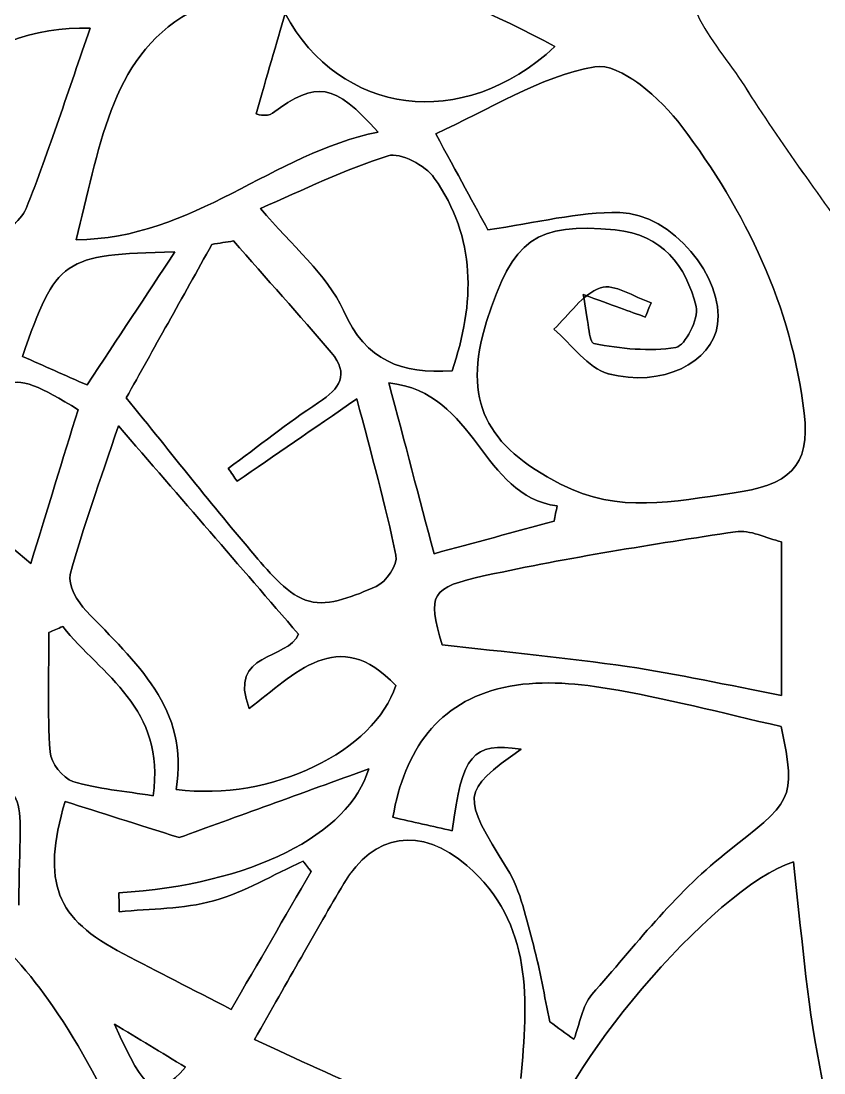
# Model space of a CAD drawing. Extents: x 105 to 524, y 66 to 486.
# Drawn here: x 249.44 to 282.43, y 361.37 to 404.59 of the extents above; entities that cross this region are included whole.
import ezdxf

# ---------------------------------------------------------------- set-up
doc = ezdxf.new("R2010")
doc.units = 0
doc.layers.add('tree', color=7, linetype='CONTINUOUS')

msp = doc.modelspace()

# ---------------------------------------------------------------- linework, layer by layer
at = {"layer": 'tree', "color": 7}
for p, q in [((252.28072, 404.290636), (252.28072, 404.290636)), ((252.280773, 404.290601), (252.280773, 404.290601)), ((259.283136, 396.889922), (259.283136, 396.889923)), ((259.283161, 396.889781), (259.283161, 396.889781)), ((272.538673, 393.347081), (272.538673, 393.347081)), ((272.538751, 393.347116), (272.538751, 393.347116)), ((252.154679, 389.636317), (252.154679, 389.636317)), ((252.154704, 389.636282), (252.154704, 389.636282)), ((264.557577, 389.72042), (264.557577, 389.72042)), ((264.557605, 389.720384), (264.557605, 389.720384)), ((253.767826, 389.106904), (253.767826, 389.106904)), ((253.767826, 389.106904), (253.767826, 389.106904)), ((251.787642, 388.620635), (251.787642, 388.620635)), ((251.787776, 388.620741), (251.787776, 388.620741)), ((280.687731, 383.190362), (280.687731, 376.885623)), ((280.687731, 383.190362), (280.687731, 376.885623)), ((280.687731, 376.885588), (280.687731, 383.190327)), ((280.687731, 376.885588), (280.687731, 383.190327)), ((251.155973, 379.711056), (251.155973, 379.711056)), ((251.156001, 379.711056), (251.156001, 379.711056)), ((280.687731, 376.885588), (280.687731, 376.885588)), ((269.985726, 374.682244), (269.985726, 374.682244)), ((269.985832, 374.682173), (269.985832, 374.682173)), ((255.811567, 373.022636), (255.811567, 373.022636)), ((255.811701, 373.022636), (255.811701, 373.022636)), ((261.361735, 369.646941), (261.028476, 370.076236)), ((261.361735, 369.646941), (261.028476, 370.076236)), ((253.480916, 367.9946), (253.480926, 367.9946)), ((253.481043, 367.9946), (253.481032, 367.9946)), ((253.285008, 363.3857), (253.285008, 363.3857)), ((253.285138, 363.385806), (253.285138, 363.385806)), ((259.033112, 362.744703), (259.033112, 362.744702)), ((259.03319, 362.744667), (259.03319, 362.744667))]:
    msp.add_line(p, q, dxfattribs=at)
for points in [[(104.943981, 275.896663), (104.943988, 391.738389), (198.852265, 485.646659), (314.693991, 485.646659)], [(281.764115, 415.13155), (289.442393, 416.797777), (294.760897, 414.440603), (295.289623, 402.970039)], [(281.764116, 415.131038), (289.442394, 416.797243), (294.760897, 414.44037), (295.289626, 402.969801)], [(281.764141, 415.129788), (289.442419, 416.796015), (294.760923, 414.439108), (295.289649, 402.968543)], [(277.549794, 408.469844), (275.782033, 405.614751), (277.93272, 403.876171), (279.162141, 401.922673)], [(277.549797, 408.469536), (275.782035, 405.614152), (277.932455, 403.875593), (279.162143, 401.922368)], [(277.549821, 408.468349), (275.78206, 405.612989), (277.932479, 403.874409), (279.162168, 401.921178)], [(271.374672, 403.537208), (266.509592, 406.20756), (261.461059, 407.801974), (256.344967, 404.920697)], [(271.374672, 403.537208), (266.509592, 406.20756), (261.461059, 407.801974), (256.344967, 404.920697)], [(256.345048, 404.921014), (261.461141, 407.802292), (266.509673, 406.207595), (271.374754, 403.537279)], [(256.345048, 404.921014), (261.461141, 407.802292), (266.509673, 406.207595), (271.374754, 403.537279)], [(256.344967, 404.920697), (253.046837, 403.063322), (252.657236, 399.186506), (251.704461, 395.603871)], [(256.344967, 404.920697), (253.046837, 403.063322), (252.657236, 399.186506), (251.704461, 395.603871)], [(251.704542, 395.603942), (252.657049, 399.186541), (253.046918, 403.063357), (256.345048, 404.921014)], [(251.704542, 395.603942), (252.657049, 399.186541), (253.046918, 403.063357), (256.345048, 404.921014)], [(243.040884, 396.041951), (243.295364, 400.607354), (247.70836, 404.505513), (252.280773, 404.290601)], [(243.040884, 396.041951), (243.295364, 400.607354), (247.70836, 404.505513), (252.280773, 404.290601)], [(252.28072, 404.290636), (247.708307, 404.505548), (243.295311, 400.607354), (243.041096, 396.041986)], [(252.28072, 404.290636), (247.708307, 404.505548), (243.295311, 400.607354), (243.041096, 396.041986)], [(259.099681, 400.776758), (259.552306, 402.339951), (259.939236, 403.677508), (260.290384, 404.890429)], [(259.099681, 400.776758), (259.552306, 402.339951), (259.939236, 403.677508), (260.290384, 404.890429)], [(260.290465, 404.890217), (259.939317, 403.677332), (259.552119, 402.339739), (259.099763, 400.776828)], [(260.290465, 404.890217), (259.939317, 403.677332), (259.552119, 402.339739), (259.099763, 400.776828)], [(260.290384, 404.890287), (262.550289, 400.717632), (267.571851, 399.997577), (271.374672, 403.537208)], [(260.290384, 404.890287), (262.550289, 400.717632), (267.571851, 399.997577), (271.374672, 403.537208)], [(271.374754, 403.537279), (267.571933, 399.997895), (262.550102, 400.717667), (260.290465, 404.890323)], [(271.374754, 403.537279), (267.571933, 399.997895), (262.550102, 400.717667), (260.290465, 404.890323)], [(249.65231, 396.880574), (250.611492, 399.285813), (251.401379, 401.758573), (252.28072, 404.290636)], [(249.65231, 396.880574), (250.611492, 399.285813), (251.401379, 401.758573), (252.28072, 404.290636)], [(252.280773, 404.290601), (251.401164, 401.758573), (250.611545, 399.285777), (249.652363, 396.880539)], [(252.280773, 404.290601), (251.401164, 401.758573), (250.611545, 399.285777), (249.652363, 396.880539)], [(276.595978, 400.256022), (275.740936, 401.393625), (274.054619, 402.890602), (273.017996, 402.706381)], [(276.595978, 400.256022), (275.740936, 401.393625), (274.054619, 402.890602), (273.017996, 402.706381)], [(273.018077, 402.706381), (274.054701, 402.890602), (275.741017, 401.39366), (276.596059, 400.256058)], [(273.018077, 402.706381), (274.054701, 402.890602), (275.741017, 401.39366), (276.596059, 400.256058)], [(273.017996, 402.706381), (270.742872, 402.302169), (268.639985, 400.929087), (266.479151, 399.957255)], [(273.017996, 402.706381), (270.742872, 402.302169), (268.639985, 400.929087), (266.479151, 399.957255)], [(266.479232, 399.95729), (268.639798, 400.929087), (270.742953, 402.302169), (273.018077, 402.706381)], [(266.479232, 399.95729), (268.639798, 400.929087), (270.742953, 402.302169), (273.018077, 402.706381)], [(264.110297, 400.022413), (262.30248, 402.053319), (261.587633, 402.140385), (259.779283, 400.801452)], [(264.110297, 400.022413), (262.30248, 402.053319), (261.587633, 402.140385), (259.779283, 400.801452)], [(259.779364, 400.801522), (261.587446, 402.14042), (262.302561, 402.053637), (264.110378, 400.022448)], [(259.779364, 400.801522), (261.587446, 402.14042), (262.302561, 402.053637), (264.110378, 400.022448)], [(279.162141, 401.922673), (280.660199, 399.542272), (282.356662, 397.286283), (284.023217, 394.896538)], [(279.162143, 401.922368), (280.6602, 399.541683), (282.356662, 397.285951), (284.02322, 394.896234)], [(279.162168, 401.921178), (280.660225, 399.540509), (282.356689, 397.284788), (284.023244, 394.895043)], [(259.779283, 400.801452), (259.536551, 400.621782), (259.045742, 400.776758), (259.099681, 400.776758)], [(259.779283, 400.801452), (259.536551, 400.621782), (259.045742, 400.776758), (259.099681, 400.776758)], [(259.099763, 400.776828), (259.045823, 400.776828), (259.536628, 400.621712), (259.779364, 400.801522)], [(259.099763, 400.776828), (259.045823, 400.776828), (259.536628, 400.621712), (259.779364, 400.801522)], [(281.623682, 388.473633), (281.100297, 392.880674), (279.215843, 396.77086), (276.595978, 400.256022)], [(281.623682, 388.473633), (281.100297, 392.880674), (279.215843, 396.77086), (276.595978, 400.256022)], [(276.596059, 400.256058), (279.215656, 396.77086), (281.100378, 392.880709), (281.623495, 388.473633)], [(276.596059, 400.256058), (279.215656, 396.77086), (281.100378, 392.880709), (281.623495, 388.473633)], [(251.704461, 395.603871), (256.54097, 395.631388), (259.797977, 399.172359), (264.110297, 400.022413)], [(251.704461, 395.603871), (256.54097, 395.631388), (259.797977, 399.172359), (264.110297, 400.022413)], [(264.110378, 400.022448), (259.798054, 399.172395), (256.541048, 395.631423), (251.704542, 395.603942)], [(264.110378, 400.022448), (259.798054, 399.172395), (256.541048, 395.631423), (251.704542, 395.603942)], [(266.479151, 399.957255), (267.371576, 398.31772), (268.111524, 396.958538), (268.626364, 396.012635)], [(266.479151, 399.957255), (267.371576, 398.31772), (268.111524, 396.958538), (268.626364, 396.012635)], [(268.626445, 396.012635), (268.111605, 396.958291), (267.371657, 398.317755), (266.479232, 399.95729)], [(268.626445, 396.012635), (268.111605, 396.958291), (267.371657, 398.317755), (266.479232, 399.95729)], [(264.527404, 399.050863), (262.747093, 398.500882), (261.059976, 397.649735), (259.283136, 396.889922)], [(264.527404, 399.050863), (262.747093, 398.500882), (261.059976, 397.649735), (259.283136, 396.889922)], [(259.283161, 396.889781), (261.060001, 397.649876), (262.747118, 398.501023), (264.527429, 399.050722)], [(259.283161, 396.889781), (261.060001, 397.649876), (262.747118, 398.501023), (264.527429, 399.050722)], [(266.420671, 398.13671), (266.053768, 398.657339), (265.032899, 399.207037), (264.527404, 399.050863)], [(266.420671, 398.13671), (266.053768, 398.657339), (265.032899, 399.207037), (264.527404, 399.050863)], [(264.527429, 399.050722), (265.032924, 399.206932), (266.053792, 398.657198), (266.420695, 398.136851)], [(264.527429, 399.050722), (265.032924, 399.206932), (266.053792, 398.657198), (266.420695, 398.136851)], [(267.152074, 390.221823), (268.106987, 393.010707), (268.147042, 395.688785), (266.420671, 398.13671)], [(267.152074, 390.221823), (268.106987, 393.010707), (268.147042, 395.688785), (266.420671, 398.13671)], [(266.420695, 398.136851), (268.147066, 395.688926), (268.107012, 393.010813), (267.151834, 390.221682)], [(266.420695, 398.136851), (268.147066, 395.688926), (268.107012, 393.010813), (267.151834, 390.221682)], [(248.091766, 395.743783), (248.637316, 395.757541), (249.444023, 396.357828), (249.65231, 396.880574)], [(248.091766, 395.743783), (248.637316, 395.757541), (249.444023, 396.357828), (249.65231, 396.880574)], [(249.652363, 396.880539), (249.444076, 396.357793), (248.637369, 395.757647), (248.091819, 395.743747)], [(249.652363, 396.880539), (249.444076, 396.357793), (248.637369, 395.757647), (248.091819, 395.743747)], [(259.283136, 396.889923), (260.578515, 395.344121), (262.010345, 394.189938), (262.686744, 392.694336)], [(259.283136, 396.889923), (260.578515, 395.344121), (262.010345, 394.189938), (262.686744, 392.694336)], [(262.686768, 392.694442), (262.010373, 394.190079), (260.578272, 395.34398), (259.283161, 396.889781)], [(262.686768, 392.694442), (262.010373, 394.190079), (260.578272, 395.34398), (259.283161, 396.889781)], [(268.626364, 396.012635), (270.604548, 396.291611), (272.327716, 396.752163), (274.042071, 396.721471)], [(268.626364, 396.012635), (270.604548, 396.291611), (272.327716, 396.752163), (274.042071, 396.721471)], [(274.042149, 396.721471), (272.327797, 396.752163), (270.604361, 396.291647), (268.626445, 396.012635)], [(274.042149, 396.721471), (272.327797, 396.752163), (270.604361, 396.291647), (268.626445, 396.012635)], [(274.042071, 396.721471), (276.196227, 396.682736), (278.335433, 394.026813), (278.064927, 392.11631)], [(274.042071, 396.721471), (276.196227, 396.682736), (278.335433, 394.026813), (278.064927, 392.11631)], [(278.06474, 392.116345), (278.335246, 394.026566), (276.19604, 396.682771), (274.042149, 396.721471)], [(278.06474, 392.116345), (278.335246, 394.026566), (276.19604, 396.682771), (274.042149, 396.721471)], [(273.852478, 396.003004), (270.603214, 396.317788), (269.641895, 395.649803), (268.573225, 392.24525)], [(273.852478, 396.003004), (270.603214, 396.317788), (269.641895, 395.649803), (268.573225, 392.24525)], [(268.573306, 392.245286), (269.641973, 395.649838), (270.603296, 396.317823), (273.852555, 396.003039)], [(268.573306, 392.245286), (269.641973, 395.649838), (270.603296, 396.317823), (273.852555, 396.003039)], [(277.179444, 392.855027), (276.770084, 394.539682), (275.797814, 395.814515), (273.852478, 396.003004)], [(277.179444, 392.855027), (276.770084, 394.539682), (275.797814, 395.814515), (273.852478, 396.003004)], [(273.852555, 396.003039), (275.797895, 395.81455), (276.769897, 394.539717), (277.179525, 392.855062)], [(273.852555, 396.003039), (275.797895, 395.81455), (276.769897, 394.539717), (277.179525, 392.855062)], [(253.767826, 389.106904), (254.859995, 391.063057), (256.073928, 393.237367), (257.288129, 395.411642)], [(253.767826, 389.106904), (254.859995, 391.063057), (256.073928, 393.237367), (257.288129, 395.411642)], [(257.288129, 395.411642), (256.073928, 393.237367), (254.859995, 391.063057), (253.767826, 389.106904)], [(257.288129, 395.411642), (256.073928, 393.237367), (254.859995, 391.063057), (253.767826, 389.106904)], [(257.288129, 395.411642), (257.583467, 395.458915), (257.878806, 395.505905), (258.174412, 395.553142)], [(257.288129, 395.411642), (257.583467, 395.458915), (257.878806, 395.505905), (258.174412, 395.553142)], [(258.174412, 395.553142), (257.878806, 395.505905), (257.583467, 395.458915), (257.288129, 395.411642)], [(258.174412, 395.553142), (257.878806, 395.505905), (257.583467, 395.458915), (257.288129, 395.411642)], [(258.174412, 395.553142), (259.514386, 394.026037), (260.871984, 392.513855), (262.188191, 390.966149)], [(258.174412, 395.553142), (259.514386, 394.026037), (260.871984, 392.513855), (262.188191, 390.966149)], [(262.188191, 390.966149), (260.871984, 392.513855), (259.514386, 394.026037), (258.174412, 395.553142)], [(262.188191, 390.966149), (260.871984, 392.513855), (259.514386, 394.026037), (258.174412, 395.553142)], [(255.764168, 395.10462), (251.1517, 394.999951), (250.887872, 394.819223), (249.501702, 390.806481)], [(255.764168, 395.10462), (251.1517, 394.999951), (250.887872, 394.819223), (249.501702, 390.806481)], [(249.501727, 390.806728), (250.8879, 394.819152), (251.151729, 394.999916), (255.764196, 395.104585)], [(249.501727, 390.806728), (250.8879, 394.819152), (251.151729, 394.999916), (255.764196, 395.104585)], [(252.154679, 389.636317), (253.423088, 391.558039), (254.568928, 393.293953), (255.764168, 395.10462)], [(252.154679, 389.636317), (253.423088, 391.558039), (254.568928, 393.293953), (255.764168, 395.10462)], [(255.764196, 395.104585), (254.568953, 393.293918), (253.423113, 391.558004), (252.154704, 389.636282)], [(255.764196, 395.104585), (254.568953, 393.293918), (253.423113, 391.558004), (252.154704, 389.636282)], [(275.329784, 393.012859), (274.627488, 393.24594), (273.807696, 393.819662), (273.251464, 393.627963)], [(275.329784, 393.012859), (274.627488, 393.24594), (273.807696, 393.819662), (273.251464, 393.627963)], [(273.251651, 393.627963), (273.807883, 393.819627), (274.627407, 393.245904), (275.329971, 393.012824)], [(273.251651, 393.627963), (273.807883, 393.819627), (274.627407, 393.245904), (275.329971, 393.012824)], [(271.335419, 391.928068), (271.964549, 392.522639), (272.506094, 393.371388), (273.251651, 393.627963)], [(271.335419, 391.928068), (271.964549, 392.522639), (272.506094, 393.371388), (273.251651, 393.627963)], [(273.251464, 393.627963), (272.506175, 393.371423), (271.96463, 392.522675), (271.3355, 391.928103)], [(273.251464, 393.627963), (272.506175, 393.371423), (271.96463, 392.522675), (271.3355, 391.928103)], [(272.538673, 393.347081), (272.745355, 392.341382), (272.775796, 391.37276), (272.980344, 391.33459)], [(275.091511, 392.427072), (274.443687, 392.660399), (273.796132, 392.894009), (272.538673, 393.347081)], [(272.538673, 393.347081), (272.745355, 392.341382), (272.775796, 391.37276), (272.980344, 391.33459)], [(275.091511, 392.427072), (274.443687, 392.660399), (273.796132, 392.894009), (272.538673, 393.347081)], [(272.538751, 393.347116), (273.795945, 392.894044), (274.443769, 392.660434), (275.091592, 392.427107)], [(272.980425, 391.334625), (272.775878, 391.372796), (272.745436, 392.341135), (272.538751, 393.347116)], [(272.538751, 393.347116), (273.795945, 392.894044), (274.443769, 392.660434), (275.091592, 392.427107)], [(272.980425, 391.334625), (272.775878, 391.372796), (272.745436, 392.341135), (272.538751, 393.347116)], [(275.329971, 393.012824), (275.250395, 392.817668), (275.171087, 392.622229), (275.091511, 392.427072)], [(275.329971, 393.012824), (275.250395, 392.817668), (275.171087, 392.622229), (275.091511, 392.427072)], [(275.091592, 392.427107), (275.1709, 392.622264), (275.250476, 392.817703), (275.329784, 393.012859)], [(275.091592, 392.427107), (275.1709, 392.622264), (275.250476, 392.817703), (275.329784, 393.012859)], [(276.350039, 391.181061), (276.731631, 391.244878), (277.29881, 392.364066), (277.179444, 392.855027)], [(276.350039, 391.181061), (276.731631, 391.244878), (277.29881, 392.364066), (277.179444, 392.855027)], [(277.179525, 392.855062), (277.298891, 392.364101), (276.731444, 391.244914), (276.35012, 391.180849)], [(277.179525, 392.855062), (277.298891, 392.364101), (276.731444, 391.244914), (276.35012, 391.180849)], [(262.686744, 392.694336), (263.636312, 390.594533), (265.072954, 390.091789), (267.152074, 390.221823)], [(262.686744, 392.694336), (263.636312, 390.594533), (265.072954, 390.091789), (267.152074, 390.221823)], [(267.151834, 390.221682), (265.072978, 390.091648), (263.63634, 390.594391), (262.686768, 392.694442)], [(267.151834, 390.221682), (265.072978, 390.091648), (263.63634, 390.594391), (262.686768, 392.694442)], [(268.573225, 392.24525), (267.544345, 388.966992), (268.570756, 387.125351), (271.608328, 385.562193)], [(268.573225, 392.24525), (267.544345, 388.966992), (268.570756, 387.125351), (271.608328, 385.562193)], [(271.608141, 385.562228), (268.570904, 387.125386), (267.544427, 388.967028), (268.573306, 392.245286)], [(271.608141, 385.562228), (268.570904, 387.125386), (267.544427, 388.967028), (268.573306, 392.245286)], [(273.573159, 390.099268), (272.724259, 390.329949), (272.07537, 391.296666), (271.335419, 391.928068)], [(273.573159, 390.099268), (272.724259, 390.329949), (272.07537, 391.296666), (271.335419, 391.928068)], [(271.3355, 391.928103), (272.075448, 391.296701), (272.72434, 390.329949), (273.572972, 390.099303)], [(271.3355, 391.928103), (272.075448, 391.296701), (272.72434, 390.329949), (273.572972, 390.099303)], [(273.572972, 390.099303), (275.771991, 389.501803), (277.846307, 390.572907), (278.06474, 392.116345)], [(273.572972, 390.099303), (275.771991, 389.501803), (277.846307, 390.572907), (278.06474, 392.116345)], [(278.064927, 392.11631), (277.846229, 390.572907), (275.772178, 389.502015), (273.573159, 390.099268)], [(278.064927, 392.11631), (277.846229, 390.572907), (275.772178, 389.502015), (273.573159, 390.099268)], [(272.980344, 391.33459), (274.084528, 391.128215), (275.257874, 390.997652), (276.350039, 391.181061)], [(272.980344, 391.33459), (274.084528, 391.128215), (275.257874, 390.997652), (276.350039, 391.181061)], [(276.35012, 391.180849), (275.257687, 390.997405), (274.084609, 391.12825), (272.980425, 391.334625)], [(276.35012, 391.180849), (275.257687, 390.997405), (274.084609, 391.12825), (272.980425, 391.334625)], [(249.501702, 390.806481), (250.370894, 390.423118), (251.25451, 390.033334), (252.154679, 389.636317)], [(249.501702, 390.806481), (250.370894, 390.423118), (251.25451, 390.033334), (252.154679, 389.636317)], [(252.154704, 389.636282), (251.254535, 390.033545), (250.370922, 390.423047), (249.501727, 390.806728)], [(252.154704, 389.636282), (251.254535, 390.033545), (250.370922, 390.423047), (249.501727, 390.806728)], [(262.188191, 390.966149), (262.940423, 390.081382), (262.547619, 389.488151), (261.668278, 388.913335)], [(262.188191, 390.966149), (262.940423, 390.081382), (262.547619, 389.488151), (261.668278, 388.913335)], [(261.668278, 388.913335), (262.547619, 389.488151), (262.940423, 390.081382), (262.188191, 390.966149)], [(261.668278, 388.913335), (262.547619, 389.488151), (262.940423, 390.081382), (262.188191, 390.966149)], [(245.758293, 385.745496), (248.544253, 390.381878), (248.7488, 390.479597), (251.787642, 388.620635)], [(245.758293, 385.745496), (248.544253, 390.381878), (248.7488, 390.479597), (251.787642, 388.620635)], [(251.787776, 388.620741), (248.748935, 390.479456), (248.544119, 390.381737), (245.758427, 385.745602)], [(251.787776, 388.620741), (248.748935, 390.479456), (248.544119, 390.381737), (245.758427, 385.745602)], [(264.557577, 389.72042), (265.228899, 387.180102), (265.787533, 385.065341), (266.411057, 382.705751)], [(271.468134, 384.667019), (268.328623, 385.083756), (268.193238, 389.322098), (264.557577, 389.72042)], [(264.557577, 389.72042), (265.228899, 387.180102), (265.787533, 385.065341), (266.411057, 382.705751)], [(271.468134, 384.667019), (268.328623, 385.083756), (268.193238, 389.322098), (264.557577, 389.72042)], [(264.557605, 389.720384), (268.193266, 389.322063), (268.328652, 385.08372), (271.468162, 384.666984)], [(266.410817, 382.705751), (265.787561, 385.065305), (265.228659, 387.180067), (264.557605, 389.720384)], [(264.557605, 389.720384), (268.193266, 389.322063), (268.328652, 385.08372), (271.468162, 384.666984)], [(266.410817, 382.705751), (265.787561, 385.065305), (265.228659, 387.180067), (264.557605, 389.720384)], [(259.054554, 382.6262), (257.307623, 384.674498), (255.644273, 386.793775), (253.767826, 389.106904)], [(259.054554, 382.6262), (257.307623, 384.674498), (255.644273, 386.793775), (253.767826, 389.106904)], [(253.767826, 389.106904), (255.644273, 386.793775), (257.307623, 384.674498), (259.054554, 382.6262)], [(253.767826, 389.106904), (255.644273, 386.793775), (257.307623, 384.674498), (259.054554, 382.6262)], [(261.668278, 388.913335), (260.389187, 388.077146), (259.192342, 387.115226), (257.96052, 386.206965)], [(261.668278, 388.913335), (260.389187, 388.077146), (259.192342, 387.115226), (257.96052, 386.206965)], [(257.96052, 386.206965), (259.192342, 387.115226), (260.389187, 388.077146), (261.668278, 388.913335)], [(257.96052, 386.206965), (259.192342, 387.115226), (260.389187, 388.077146), (261.668278, 388.913335)], [(258.319944, 385.681255), (259.864733, 386.742234), (261.40979, 387.803214), (263.24324, 389.062313)], [(258.319944, 385.681255), (259.864733, 386.742234), (261.40979, 387.803214), (263.24324, 389.062313)], [(263.24324, 389.062313), (261.40979, 387.803214), (259.864733, 386.742234), (258.319944, 385.681255)], [(263.24324, 389.062313), (261.40979, 387.803214), (259.864733, 386.742234), (258.319944, 385.681255)], [(263.24324, 389.062313), (263.841396, 386.746785), (264.425398, 384.711046), (264.848111, 382.642216)], [(263.24324, 389.062313), (263.841396, 386.746785), (264.425398, 384.711046), (264.848111, 382.642216)], [(264.848111, 382.642216), (264.425398, 384.711046), (263.841396, 386.746785), (263.24324, 389.062313)], [(264.848111, 382.642216), (264.425398, 384.711046), (263.841396, 386.746785), (263.24324, 389.062313)], [(251.787642, 388.620635), (251.149164, 386.548842), (250.540594, 384.573709), (249.842838, 382.309476)], [(251.787642, 388.620635), (251.149164, 386.548842), (250.540594, 384.573709), (249.842838, 382.309476)], [(249.842969, 382.309299), (250.540728, 384.573568), (251.149298, 386.548701), (251.787776, 388.620741)], [(249.842969, 382.309299), (250.540728, 384.573568), (251.149298, 386.548701), (251.787776, 388.620741)], [(278.65427, 385.189483), (280.971318, 385.503208), (281.88564, 386.26729), (281.623682, 388.473633)], [(278.65427, 385.189483), (280.971318, 385.503208), (281.88564, 386.26729), (281.623682, 388.473633)], [(281.623495, 388.473633), (281.885722, 386.267325), (280.971399, 385.503208), (278.654351, 385.189518)], [(281.623495, 388.473633), (281.885722, 386.267325), (280.971399, 385.503208), (278.654351, 385.189518)], [(253.442047, 387.961011), (252.675926, 385.655891), (251.982443, 383.776643), (251.465465, 381.849842)], [(253.442047, 387.961011), (252.675926, 385.655891), (251.982443, 383.776643), (251.465465, 381.849842)], [(251.465599, 381.849842), (251.982309, 383.776643), (252.67606, 385.655891), (253.442181, 387.961011)], [(251.465599, 381.849842), (251.982309, 383.776643), (252.67606, 385.655891), (253.442181, 387.961011)], [(260.840742, 379.403222), (258.41047, 382.214261), (256.034138, 384.963106), (253.442047, 387.961011)], [(260.840742, 379.403222), (258.41047, 382.214261), (256.034138, 384.963106), (253.442047, 387.961011)], [(253.442181, 387.961011), (256.034007, 384.963106), (258.410604, 382.214261), (260.840873, 379.403222)], [(253.442181, 387.961011), (256.034007, 384.963106), (258.410604, 382.214261), (260.840873, 379.403222)], [(257.96052, 386.206965), (258.08015, 386.031811), (258.200049, 385.856656), (258.319944, 385.681255)], [(257.96052, 386.206965), (258.08015, 386.031811), (258.200049, 385.856656), (258.319944, 385.681255)], [(258.319944, 385.681255), (258.200049, 385.856656), (258.080415, 386.031811), (257.96052, 386.206965)], [(258.319944, 385.681255), (258.200049, 385.856656), (258.080415, 386.031811), (257.96052, 386.206965)], [(249.842838, 382.309476), (248.463608, 383.469762), (247.098266, 384.618301), (245.758293, 385.745496)], [(249.842838, 382.309476), (248.463608, 383.469762), (247.098266, 384.618301), (245.758293, 385.745496)], [(245.758427, 385.745602), (247.0984, 384.618406), (248.463742, 383.469586), (249.842969, 382.309299)], [(245.758427, 385.745602), (247.0984, 384.618406), (248.463742, 383.469586), (249.842969, 382.309299)], [(278.654351, 385.189518), (276.257191, 384.865139), (274.013577, 384.324507), (271.608141, 385.562228)], [(278.654351, 385.189518), (276.257191, 384.865139), (274.013577, 384.324507), (271.608141, 385.562228)], [(271.608328, 385.562193), (274.013764, 384.324472), (276.257378, 384.865104), (278.65427, 385.189483)], [(271.608328, 385.562193), (274.013764, 384.324472), (276.257378, 384.865104), (278.65427, 385.189483)], [(271.345032, 384.039322), (271.386155, 384.248378), (271.427279, 384.457681), (271.468134, 384.667019)], [(271.345032, 384.039322), (271.386155, 384.248378), (271.427279, 384.457681), (271.468134, 384.667019)], [(271.468162, 384.666984), (271.427039, 384.457681), (271.386184, 384.248342), (271.34506, 384.039322)], [(271.468162, 384.666984), (271.427039, 384.457681), (271.386184, 384.248342), (271.34506, 384.039322)], [(271.34506, 384.039322), (269.714821, 383.598526), (268.084582, 383.158012), (266.410817, 382.705751)], [(271.34506, 384.039322), (269.714821, 383.598526), (268.084582, 383.158012), (266.410817, 382.705751)], [(266.411057, 382.705751), (268.084554, 383.158047), (269.714793, 383.598561), (271.345032, 384.039322)], [(266.411057, 382.705751), (268.084554, 383.158048), (269.714793, 383.598561), (271.345032, 384.039322)], [(278.796598, 383.609215), (275.376972, 383.083012), (271.952268, 382.550106), (268.572693, 381.818586)], [(278.796598, 383.609215), (275.376972, 383.083012), (271.952268, 382.550106), (268.572693, 381.818586)], [(268.572693, 381.818621), (271.952268, 382.550141), (275.376972, 383.083047), (278.796598, 383.609003)], [(268.572693, 381.818621), (271.952268, 382.550141), (275.376972, 383.083047), (278.796598, 383.609003)], [(278.796598, 383.609003), (279.392352, 383.700831), (280.057796, 383.340927), (280.687731, 383.190362)], [(278.796598, 383.609003), (279.392352, 383.700831), (280.057796, 383.340927), (280.687731, 383.190362)], [(280.687731, 383.190327), (280.057797, 383.340927), (279.392352, 383.700796), (278.796598, 383.609215)], [(280.687731, 383.190327), (280.057796, 383.340927), (279.392352, 383.700796), (278.796598, 383.609215)], [(261.290957, 380.749598), (260.434582, 380.980809), (259.689293, 381.882121), (259.054554, 382.6262)], [(261.290957, 380.749598), (260.434582, 380.980809), (259.689293, 381.882121), (259.054554, 382.6262)], [(259.054554, 382.6262), (259.689293, 381.882121), (260.434582, 380.980809), (261.290957, 380.749598)], [(259.054554, 382.6262), (259.689293, 381.882121), (260.434582, 380.980809), (261.290957, 380.749598)], [(264.848111, 382.642216), (264.924484, 382.268448), (264.437414, 381.530507), (264.039265, 381.359657)], [(264.848111, 382.642216), (264.924484, 382.268448), (264.437414, 381.530507), (264.039265, 381.359657)], [(264.039265, 381.359657), (264.437414, 381.530507), (264.924484, 382.268448), (264.848111, 382.642216)], [(264.039265, 381.359657), (264.437414, 381.530507), (264.924484, 382.268448), (264.848111, 382.642216)], [(251.465465, 381.849842), (251.353578, 381.432541), (251.762673, 380.73651), (252.126373, 380.353676)], [(251.465465, 381.849842), (251.353578, 381.432541), (251.762673, 380.73651), (252.126373, 380.353676)], [(252.126507, 380.353676), (251.762807, 380.73651), (251.353712, 381.432541), (251.465599, 381.849842)], [(252.126507, 380.353676), (251.762807, 380.73651), (251.353712, 381.432541), (251.465599, 381.849842)], [(266.739776, 378.965107), (266.164586, 381.049459), (266.192624, 381.303354), (268.572693, 381.818621)], [(266.739776, 378.965107), (266.164586, 381.049459), (266.192624, 381.303354), (268.572693, 381.818621)], [(268.572693, 381.818586), (266.192624, 381.303318), (266.164586, 381.049424), (266.739776, 378.965107)], [(268.572693, 381.818586), (266.192624, 381.303318), (266.164586, 381.049424), (266.739776, 378.965107)], [(264.039265, 381.359657), (263.173277, 380.988288), (262.10381, 380.530135), (261.290957, 380.749598)], [(264.039265, 381.359657), (263.173277, 380.988288), (262.10381, 380.530135), (261.290957, 380.749598)], [(261.290957, 380.749598), (262.10381, 380.530417), (263.173277, 380.988288), (264.039265, 381.359657)], [(261.290957, 380.749598), (262.10381, 380.530417), (263.173277, 380.988288), (264.039265, 381.359657)], [(252.126373, 380.353676), (254.120844, 378.25359), (256.401577, 376.332115), (255.811701, 373.022636)], [(252.126373, 380.353676), (254.120844, 378.25359), (256.401577, 376.332115), (255.811701, 373.022636)], [(255.811567, 373.022636), (256.401443, 376.332115), (254.120713, 378.25359), (252.126507, 380.353676)], [(255.811567, 373.022636), (256.401443, 376.332115), (254.120713, 378.25359), (252.126507, 380.353676)], [(250.589863, 379.471308), (250.589863, 377.833361), (250.522571, 376.190898), (250.63419, 374.56043)], [(250.589863, 379.471308), (250.589863, 377.833361), (250.522571, 376.190898), (250.63419, 374.56043)], [(250.634218, 374.56043), (250.522599, 376.190898), (250.589891, 377.833361), (250.589891, 379.471308)], [(250.634218, 374.56043), (250.522599, 376.190898), (250.589891, 377.833361), (250.589891, 379.471308)], [(251.155973, 379.711056), (250.96718, 379.631222), (250.778387, 379.551106), (250.589863, 379.471308)], [(251.155973, 379.711056), (250.96718, 379.631222), (250.778387, 379.551106), (250.589863, 379.471308)], [(250.589891, 379.471308), (250.778416, 379.551106), (250.967208, 379.631222), (251.156001, 379.711056)], [(250.589891, 379.471308), (250.778416, 379.551106), (250.967208, 379.631222), (251.156001, 379.711056)], [(254.869072, 372.762604), (255.403939, 376.366581), (252.747494, 377.719096), (251.155973, 379.711056)], [(254.869072, 372.762604), (255.403939, 376.366581), (252.747494, 377.719096), (251.155973, 379.711056)], [(251.156001, 379.711056), (252.747519, 377.719096), (255.403699, 376.366581), (254.8691, 372.762604)], [(251.156001, 379.711056), (252.747519, 377.719096), (255.403699, 376.366581), (254.8691, 372.762604)], [(260.840873, 379.403222), (260.43872, 378.340373), (257.909113, 378.682109), (258.823435, 376.347073)], [(260.840873, 379.403222), (260.43872, 378.340373), (257.909113, 378.682109), (258.823435, 376.347073)], [(258.823305, 376.347073), (257.909247, 378.682356), (260.438854, 378.340373), (260.840742, 379.403222)], [(258.823305, 376.347073), (257.909247, 378.682356), (260.438854, 378.340373), (260.840742, 379.403222)], [(264.842237, 377.286308), (262.475253, 379.817842), (260.665567, 377.735112), (258.823305, 376.347073)], [(264.842237, 377.286308), (262.475253, 379.817842), (260.665567, 377.735112), (258.823305, 376.347073)], [(258.823435, 376.347073), (260.665433, 377.735112), (262.475119, 379.817842), (264.842103, 377.286308)], [(258.823435, 376.347073), (260.665433, 377.735112), (262.475119, 379.817842), (264.842103, 377.286308)], [(274.349425, 378.068875), (271.872424, 378.431707), (269.375929, 378.660766), (266.739776, 378.965107)], [(274.349425, 378.068875), (271.872424, 378.431707), (269.375929, 378.660766), (266.739776, 378.965107)], [(266.739776, 378.965107), (269.375929, 378.661013), (271.872424, 378.431672), (274.349425, 378.06884)], [(266.739776, 378.965107), (269.375929, 378.661013), (271.872424, 378.431672), (274.349425, 378.06884)], [(280.687731, 376.885623), (278.475091, 377.305041), (276.423473, 377.764781), (274.349425, 378.068875)], [(280.687731, 376.885623), (278.475091, 377.305041), (276.423473, 377.764781), (274.349425, 378.068875)], [(274.349425, 378.06884), (276.423741, 377.764746), (278.475091, 377.305006), (280.687731, 376.885588)], [(274.349425, 378.06884), (276.423741, 377.764746), (278.475091, 377.305006), (280.687731, 376.885588)], [(264.842103, 377.286308), (263.982789, 374.614369), (259.751647, 372.501477), (255.811567, 373.022636)], [(264.842103, 377.286308), (263.982789, 374.614369), (259.751647, 372.501477), (255.811567, 373.022636)], [(255.811701, 373.022636), (259.751777, 372.501477), (263.982655, 374.614369), (264.842237, 377.286308)], [(255.811701, 373.022636), (259.751777, 372.501477), (263.982655, 374.614369), (264.842237, 377.286308)], [(269.284764, 377.213742), (270.63542, 377.512227), (272.142021, 377.401173), (273.528458, 377.173984)], [(269.284764, 377.213742), (270.63542, 377.512227), (272.142021, 377.401173), (273.528458, 377.173984)], [(273.528296, 377.173913), (272.141862, 377.401384), (270.635257, 377.512192), (269.28487, 377.213707)], [(273.528296, 377.173913), (272.141862, 377.401384), (270.635257, 377.512192), (269.28487, 377.213707)], [(269.28487, 377.213707), (266.57742, 376.615149), (265.197657, 374.631726), (264.721001, 371.876214)], [(269.28487, 377.213707), (266.57742, 376.615149), (265.197657, 374.631726), (264.721001, 371.876214)], [(264.721164, 371.876285), (265.197551, 374.631514), (266.577311, 376.615184), (269.284764, 377.213742)], [(264.721164, 371.876285), (265.197551, 374.631514), (266.577311, 376.615184), (269.284764, 377.213742)], [(280.67865, 375.609414), (278.221144, 376.160736), (275.894214, 376.785999), (273.528296, 377.173913)], [(280.67865, 375.609414), (278.221144, 376.160736), (275.894214, 376.785999), (273.528296, 377.173913)], [(273.528458, 377.173984), (275.894373, 376.786069), (278.221302, 376.160524), (280.678544, 375.609485)], [(273.528458, 377.173984), (275.894373, 376.786069), (278.221302, 376.160524), (280.678544, 375.609485)], [(280.678544, 375.609485), (281.318624, 372.509838), (281.11354, 372.550655), (278.338262, 370.351826)], [(280.678544, 375.609485), (281.318624, 372.509838), (281.11354, 372.550655), (278.338262, 370.351826)], [(278.338372, 370.351756), (281.11365, 372.550866), (281.31873, 372.509768), (280.67865, 375.609414)], [(278.338372, 370.351756), (281.11365, 372.550866), (281.31873, 372.509768), (280.67865, 375.609414)], [(269.985726, 374.682244), (267.98004, 374.949508), (267.56747, 374.471071), (267.159712, 371.323905)], [(269.985726, 374.682244), (267.98004, 374.949508), (267.56747, 374.471071), (267.159712, 371.323905)], [(267.159818, 371.324117), (267.567579, 374.471283), (267.980146, 374.94972), (269.985832, 374.682173)], [(267.159818, 371.324117), (267.567579, 374.471283), (267.980146, 374.94972), (269.985832, 374.682173)], [(269.419617, 369.760182), (267.542906, 372.799504), (267.502047, 372.892144), (269.985726, 374.682244)], [(269.419617, 369.760182), (267.542906, 372.799504), (267.502047, 372.892144), (269.985726, 374.682244)], [(269.985832, 374.682173), (267.502157, 372.892355), (267.543012, 372.799434), (269.419723, 369.760394)], [(269.985832, 374.682173), (267.502157, 372.892355), (267.543012, 372.799434), (269.419723, 369.760394)], [(246.177858, 374.443519), (250.055983, 372.49989), (249.368638, 373.615867), (249.35422, 368.26504)], [(246.177858, 374.443519), (250.055983, 372.49989), (249.368638, 373.615867), (249.35422, 368.26504)], [(249.354301, 368.26504), (249.36873, 373.615867), (250.056064, 372.49989), (246.177936, 374.443519)], [(249.354301, 368.26504), (249.36873, 373.615867), (250.056064, 372.49989), (246.177936, 374.443519)], [(250.63419, 374.56043), (250.664352, 374.122315), (251.162915, 373.481036), (251.577352, 373.351037)], [(250.63419, 374.56043), (250.664352, 374.122315), (251.162915, 373.481036), (251.577352, 373.351037)], [(251.57738, 373.351037), (251.162943, 373.481036), (250.664391, 374.122315), (250.634218, 374.56043)], [(251.57738, 373.351037), (251.162943, 373.481036), (250.664391, 374.122315), (250.634218, 374.56043)], [(263.727265, 373.863658), (262.942455, 371.163144), (258.877403, 369.108461), (253.46437, 368.772334)], [(263.727265, 373.863658), (262.942455, 371.163144), (258.877403, 369.108461), (253.46437, 368.772334)], [(253.464487, 368.772299), (258.877523, 369.108426), (262.942303, 371.163391), (263.727113, 373.863623)], [(253.464487, 368.772299), (258.877523, 369.108426), (262.942303, 371.163391), (263.727113, 373.863623)], [(255.938436, 371.0438), (258.213292, 371.86743), (261.000321, 372.876374), (263.727265, 373.863658)], [(255.938436, 371.0438), (258.213292, 371.86743), (261.000321, 372.876374), (263.727265, 373.863658)], [(263.727113, 373.863623), (261.000438, 372.876339), (258.213408, 371.867395), (255.938553, 371.043764)], [(263.727113, 373.863623), (261.000438, 372.876339), (258.213408, 371.867395), (255.938553, 371.043764)], [(251.577352, 373.351037), (252.598756, 373.031456), (253.696262, 372.95455), (254.869072, 372.762604)], [(251.577352, 373.351037), (252.598756, 373.031456), (253.696262, 372.95455), (254.869072, 372.762604)], [(254.8691, 372.762604), (253.69629, 372.95455), (252.598781, 373.031456), (251.57738, 373.351037)], [(254.8691, 372.762604), (253.69629, 372.95455), (252.598781, 373.031456), (251.57738, 373.351037)], [(251.252916, 372.529241), (250.279313, 369.163953), (250.862246, 367.718799), (253.655149, 366.268811)], [(251.252916, 372.529241), (250.279313, 369.163953), (250.862246, 367.718799), (253.655149, 366.268811)], [(253.655301, 366.268847), (250.86213, 367.718834), (250.279464, 369.163988), (251.252799, 372.529276)], [(253.655301, 366.268847), (250.86213, 367.718834), (250.279464, 369.163988), (251.252799, 372.529276)], [(251.252799, 372.529276), (252.722017, 372.063398), (254.183226, 371.600201), (255.938436, 371.0438)], [(251.252799, 372.529276), (252.722017, 372.063398), (254.183226, 371.600201), (255.938436, 371.0438)], [(255.938553, 371.043764), (254.183074, 371.600448), (252.722137, 372.063645), (251.252916, 372.529241)], [(255.938553, 371.043764), (254.183074, 371.600448), (252.722137, 372.063645), (251.252916, 372.529241)], [(264.721001, 371.876214), (265.543732, 371.689877), (266.347504, 371.508055), (267.159818, 371.324117)], [(264.721001, 371.876214), (265.543732, 371.689877), (266.347504, 371.508055), (267.159818, 371.324117)], [(267.159712, 371.323905), (266.347663, 371.507844), (265.543894, 371.689912), (264.721164, 371.876285)], [(267.159712, 371.323905), (266.347663, 371.507844), (265.543894, 371.689912), (264.721164, 371.876285)], [(267.758774, 369.901893), (265.866841, 371.53342), (263.931118, 371.2216), (262.703832, 369.153299)], [(267.758774, 369.901893), (265.866841, 371.53342), (263.931118, 371.2216), (262.703832, 369.153299)], [(262.704019, 369.153052), (263.931037, 371.2216), (265.866764, 371.533455), (267.758693, 369.901929)], [(262.704019, 369.153052), (263.931037, 371.2216), (265.866764, 371.533455), (267.758693, 369.901929)], [(278.338262, 370.351826), (276.289583, 368.728554), (274.645191, 366.581514), (272.900662, 364.597315)], [(278.338262, 370.351826), (276.289583, 368.728554), (274.645191, 366.581514), (272.900662, 364.597315)], [(272.900768, 364.597244), (274.6453, 366.581443), (276.289424, 368.728519), (278.338372, 370.351756)], [(272.900768, 364.597244), (274.6453, 366.581443), (276.289424, 368.728519), (278.338372, 370.351756)], [(257.350507, 368.445556), (258.628797, 368.801156), (259.80668, 369.517471), (261.02836, 370.075989)], [(257.350507, 368.445556), (258.628797, 368.801156), (259.80668, 369.517471), (261.02836, 370.075989)], [(261.028476, 370.076236), (259.806796, 369.517436), (258.628914, 368.801121), (257.350623, 368.445521)], [(261.028476, 370.076236), (259.806796, 369.517436), (258.628914, 368.801121), (257.350623, 368.445521)], [(261.02836, 370.075989), (261.139443, 369.932902), (261.250529, 369.790063), (261.361615, 369.646976)], [(261.02836, 370.075989), (261.139443, 369.932902), (261.250529, 369.790063), (261.361615, 369.646976)], [(267.758693, 369.901929), (270.516346, 367.523677), (270.262399, 364.303345), (269.977207, 361.140939)], [(267.758693, 369.901929), (270.516346, 367.523677), (270.262399, 364.303345), (269.977207, 361.140939)], [(269.977288, 361.140939), (270.262212, 364.30331), (270.516428, 367.523642), (267.758774, 369.901893)], [(269.977288, 361.140939), (270.262212, 364.30331), (270.516428, 367.523642), (267.758774, 369.901893)], [(281.175065, 370.042863), (277.86305, 369.026722), (271.256912, 361.046959), (271.046222, 358.336286)], [(281.175065, 370.042863), (277.86305, 369.026722), (271.256912, 361.046959), (271.046222, 358.336286)], [(271.046381, 358.33625), (271.256806, 361.046889), (277.863212, 369.026687), (281.175227, 370.042828)], [(271.046381, 358.33625), (271.256806, 361.046889), (277.863212, 369.026687), (281.175227, 370.042828)], [(285.21448, 353.656371), (282.029306, 358.809396), (281.825291, 364.472326), (281.175065, 370.042863)], [(285.21448, 353.656371), (282.029306, 358.809396), (281.825291, 364.472326), (281.175065, 370.042863)], [(281.175227, 370.042828), (281.825185, 364.472255), (282.0292, 358.809325), (285.214374, 353.656336)], [(281.175227, 370.042828), (281.825185, 364.472255), (282.0292, 358.809325), (285.214374, 353.656336)], [(258.075889, 363.983199), (259.188081, 365.900123), (260.274908, 367.773514), (261.361735, 369.646941)], [(258.075889, 363.983199), (259.188081, 365.900123), (260.274908, 367.773514), (261.361735, 369.646941)], [(261.361615, 369.646976), (260.274791, 367.77355), (259.187964, 365.900159), (258.076037, 363.983235)], [(261.361615, 369.646976), (260.274791, 367.77355), (259.187964, 365.900159), (258.076037, 363.983235)], [(270.492287, 366.63249), (270.20229, 367.697209), (269.984926, 368.844442), (269.419617, 369.760182)], [(270.492287, 366.63249), (270.20229, 367.697209), (269.984926, 368.844442), (269.419617, 369.760182)], [(269.419723, 369.760394), (269.985031, 368.844371), (270.202131, 367.69742), (270.492396, 366.632702)], [(269.419723, 369.760394), (269.985031, 368.844371), (270.202131, 367.69742), (270.492396, 366.632702)], [(259.033112, 362.744702), (260.438508, 365.204657), (261.542692, 367.195806), (262.704019, 369.153052)], [(259.033112, 362.744702), (260.438508, 365.204657), (261.542692, 367.195806), (262.704019, 369.153052)], [(262.703832, 369.153299), (261.54277, 367.19577), (260.43859, 365.204622), (259.03319, 362.744667)], [(262.703832, 369.153299), (261.54277, 367.19577), (260.43859, 365.204622), (259.03319, 362.744667)], [(253.46437, 368.772334), (253.46998, 368.513078), (253.475307, 368.253857), (253.480916, 367.9946)], [(253.46437, 368.772334), (253.46998, 368.513078), (253.475307, 368.253857), (253.480916, 367.9946)], [(253.481032, 367.9946), (253.475423, 368.253821), (253.470096, 368.513078), (253.464487, 368.772299)], [(253.481032, 367.9946), (253.475423, 368.253821), (253.470096, 368.513078), (253.464487, 368.772299)], [(253.480926, 367.9946), (254.774972, 368.129961), (256.114409, 368.101951), (257.350507, 368.445556)], [(253.480926, 367.9946), (254.774972, 368.129961), (256.114409, 368.101951), (257.350507, 368.445556)], [(257.350623, 368.445521), (256.114529, 368.101915), (254.775088, 368.129961), (253.481043, 367.9946)], [(257.350623, 368.445521), (256.114529, 368.101915), (254.775088, 368.129961), (253.481043, 367.9946)], [(247.425598, 367.333213), (248.748479, 366.892452), (249.848924, 365.3784), (250.734675, 364.130802)], [(247.425598, 367.333213), (248.748479, 366.892452), (249.848924, 365.3784), (250.734675, 364.130802)], [(250.734862, 364.130837), (249.848846, 365.378436), (248.748666, 366.892487), (247.425785, 367.333283)], [(250.734862, 364.130837), (249.848846, 365.378436), (248.748666, 366.892487), (247.425785, 367.333283)], [(271.16628, 363.478128), (270.945977, 364.530816), (270.774809, 365.596876), (270.492287, 366.63249)], [(271.16628, 363.478128), (270.945977, 364.530816), (270.774809, 365.596876), (270.492287, 366.63249)], [(270.492396, 366.632702), (270.77465, 365.59684), (270.946086, 364.530781), (271.166389, 363.478057)], [(270.492396, 366.632702), (270.77465, 365.59684), (270.946086, 364.530781), (271.166389, 363.478057)], [(253.655149, 366.268811), (255.050131, 365.54477), (256.447519, 364.824998), (258.075889, 363.983199)], [(253.655149, 366.268811), (255.050131, 365.54477), (256.447519, 364.824998), (258.075889, 363.983199)], [(258.076037, 363.983235), (256.447667, 364.825033), (255.050283, 365.544523), (253.655301, 366.268847)], [(258.076037, 363.983235), (256.447667, 364.825033), (255.050283, 365.544523), (253.655301, 366.268847)], [(272.900662, 364.597315), (272.488896, 364.129038), (272.398906, 363.377727), (272.160714, 362.756732)], [(272.900662, 364.597315), (272.488896, 364.129038), (272.398906, 363.377727), (272.160714, 362.756732)], [(272.16082, 362.756697), (272.398748, 363.377692), (272.489002, 364.128967), (272.900768, 364.597244)], [(272.16082, 362.756697), (272.398748, 363.377692), (272.489002, 364.128967), (272.900768, 364.597244)], [(250.734675, 364.130802), (251.93873, 362.434928), (252.838899, 360.523614), (253.897952, 358.653927)], [(250.734675, 364.130802), (251.93873, 362.434928), (252.838899, 360.523614), (253.897952, 358.653927)], [(253.897871, 358.653997), (252.838818, 360.523649), (251.938649, 362.434964), (250.734862, 364.130837)], [(253.897871, 358.653997), (252.838818, 360.523649), (251.938649, 362.434964), (250.734862, 364.130837)], [(272.160714, 362.756732), (271.829325, 362.997009), (271.497668, 363.237568), (271.16628, 363.478128)], [(272.160714, 362.756732), (271.829325, 362.997009), (271.497668, 363.237568), (271.16628, 363.478128)], [(271.166389, 363.478057), (271.497774, 363.237533), (271.829163, 362.997256), (272.16082, 362.756697)], [(271.166389, 363.478057), (271.497774, 363.237533), (271.829163, 362.997256), (272.16082, 362.756697)], [(253.285008, 363.3857), (254.595073, 360.438771), (254.971589, 360.245484), (256.201277, 361.608688)], [(256.201277, 361.608688), (255.212719, 362.211232), (254.248998, 362.798607), (253.285008, 363.3857)], [(253.285032, 363.3857), (254.595097, 360.438771), (254.971613, 360.245484), (256.201302, 361.608687)], [(256.201302, 361.608687), (255.212744, 362.211232), (254.249022, 362.798607), (253.285032, 363.3857)], [(253.285138, 363.385806), (254.24886, 362.798431), (255.21285, 362.211091), (256.201143, 361.608793)], [(256.201143, 361.608793), (254.971719, 360.245589), (254.595203, 360.438594), (253.285138, 363.385806)], [(253.285138, 363.385806), (254.24886, 362.798431), (255.21285, 362.211091), (256.201143, 361.608793)], [(256.201143, 361.608793), (254.971719, 360.245589), (254.595203, 360.438594), (253.285138, 363.385806)], [(269.063953, 358.147832), (265.724968, 359.678146), (262.559288, 361.128945), (259.033112, 362.744703)], [(269.063953, 358.147832), (265.724968, 359.678146), (262.559288, 361.128945), (259.033112, 362.744703)], [(259.03319, 362.744667), (262.559101, 361.12891), (265.725049, 359.678146), (269.064034, 358.148079)], [(259.03319, 362.744667), (262.559101, 361.12891), (265.725049, 359.678146), (269.064034, 358.148079)]]:
    msp.add_open_spline(points, degree=3, dxfattribs=at)

doc.saveas('drawing.dxf')
